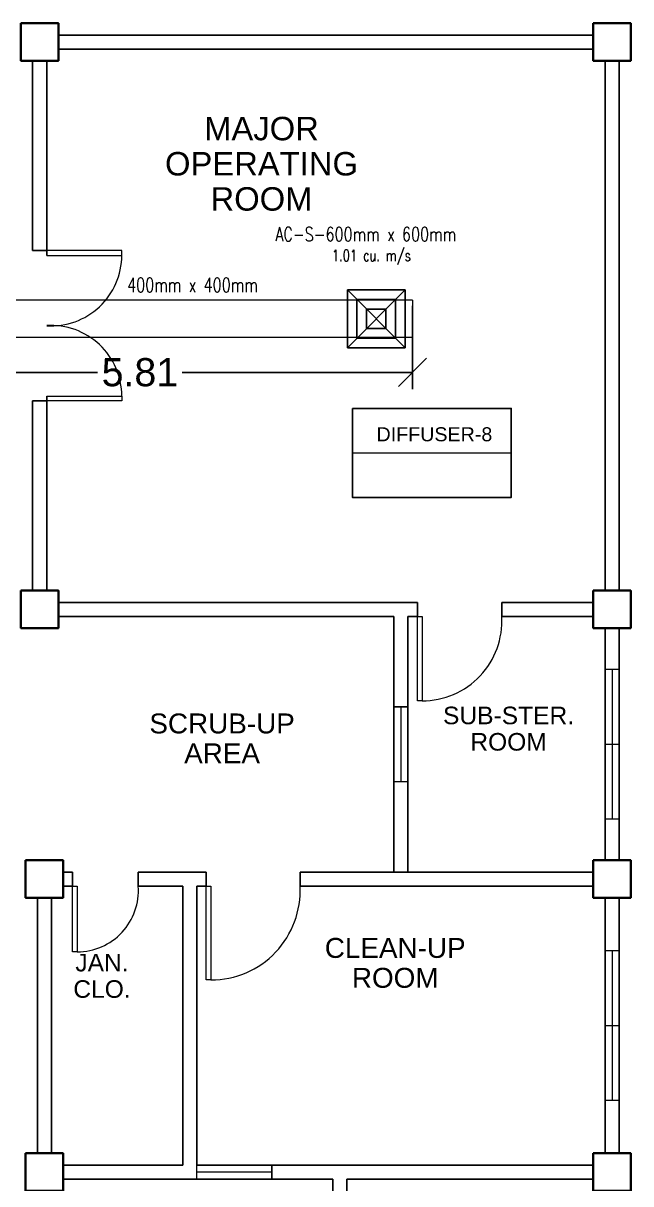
# Model space of a CAD drawing. Header units: millimetres. Extents: x -116 to 421, y 1 to 342.
# Drawn here: x -47.18 to -40.7, y 269.96 to 282.34 of the extents above; entities that cross this region are included whole.
import ezdxf

# ---------------------------------------------------------------- set-up
doc = ezdxf.new("R2010")
doc.units = ezdxf.units.MM
doc.header["$MEASUREMENT"] = 0
doc.layers.add('ahu line', color=7, linetype='Continuous', lineweight=20)
for name, color, linetype in [('diffuser', 7, 'Continuous'), ('ducting label', 7, 'Continuous'), ('label', 7, 'Continuous'), ('Legends', 7, 'Continuous')]:
    doc.layers.add(name, color=color, linetype=linetype)
doc.styles.add('Arch-Dim', font='simplex.shx', dxfattribs={"width": 0.75})
doc.styles.add('arial', font='arial.ttf')
doc.styles.get("Standard").update_dxf_attribs({"font": 'arial.ttf'})
doc.styles.add('SWISSLT175', font='swissl.ttf', dxfattribs={"height": 0.175})
doc.dimstyles.new('Copy of dimension', dxfattribs={"dimtxt": 0.3, "dimasz": 0.3, "dimexe": 0.18, "dimexo": 0.0625, "dimgap": 0.09, "dimtad": 0, "dimzin": 0, "dimdsep": 46, "dimtxsty": 'Standard', "dimblk": 'OBLIQUE', "dimcen": 0.09, "dimclrd": 256, "dimclre": 256, "dimclrt": 256, "dimadec": 0, "dimazin": 0, "dimtfac": 1, "dimtofl": 0, "dimtmove": 0, "dimatfit": 3, "dimldrblk": 'OBLIQUE', "dimfxl": 1, "dimtolj": 1, "dimtzin": 0, "dimarcsym": 0})

# ---------------------------------------------------------------- blocks, each defined once
blk = doc.blocks.new('AC-S-12')
at = {"layer": 'diffuser'}
for p, q in [((-0.15, 0.15), (0.15, -0.15)), ((0.15, 0.15), (-0.15, -0.15)), ((-0.15, 0.15), (-0.15, -0.15)), ((0.15, 0.15), (-0.15, 0.15)), ((0.15, -0.15), (0.15, 0.15)), ((-0.1, 0.1), (-0.1, -0.1)), ((0.1, 0.1), (-0.1, 0.1)), ((0.1, -0.1), (0.1, 0.1)), ((-0.05, 0.05), (-0.05, -0.05)), ((0.05, 0.05), (-0.05, 0.05)), ((0.05, -0.05), (0.05, 0.05)), ((-0.05, -0.05), (0.05, -0.05)), ((-0.1, -0.1), (0.1, -0.1)), ((-0.15, -0.15), (0.15, -0.15))]:
    blk.add_line(p, q, dxfattribs=at)
for points in [[(-0.3582, 0.3582, 0, 0.0447, 0), (-0.2951, 0.295, 0, 0, 0), (-0.15, 0.15, 0, 0, 0)], [(0.3582, 0.3582, 0, 0.0447, 0), (0.2951, 0.295, 0, 0, 0), (0.15, 0.15, 0, 0, 0)], [(-0.3582, -0.3582, 0, 0.0447, 0), (-0.2951, -0.295, 0, 0, 0), (-0.15, -0.15, 0, 0, 0)], [(0.3582, -0.3582, 0, 0.0447, 0), (0.2951, -0.295, 0, 0, 0), (0.15, -0.15, 0, 0, 0)]]:
    blk.add_lwpolyline(points, format="xyseb", dxfattribs=at)
blk = doc.blocks.new('fcu')
at = {"layer": 'diffuser', "color": 7, "xscale": 2.052644456280903, "yscale": 2.052644456280903, "zscale": 2.052644456280903}
blk.add_blockref('AC-S-12', (0, 0), dxfattribs=at)
blk = doc.blocks.new('_Oblique')
at = {"color": 0, "linetype": 'ByBlock', "lineweight": -2}
blk.add_line((-0.5, -0.5), (0.5, 0.5), dxfattribs=at)
blk = doc.blocks.new('*D33')
at = {"layer": 'Defpoints', "color": 0, "transparency": 16777216}
for p in [(-48.841, 279.385), (-43.029, 279.385), (-43.029, 278.614)]:
    blk.add_point(p, dxfattribs=at)
at = {"layer": 'diffuser', "lineweight": -2, "transparency": 16777216}
for p, q in [((-48.841, 279.323), (-48.841, 278.434)), ((-43.029, 279.323), (-43.029, 278.434)), ((-48.841, 278.614), (-46.386, 278.614)), ((-43.029, 278.614), (-45.484, 278.614))]:
    blk.add_line(p, q, dxfattribs=at)
at = {"layer": 'diffuser', "lineweight": -2, "transparency": 16777216, "xscale": 0.3, "yscale": 0.3, "zscale": 0.3, "rotation": 180}
blk.add_blockref('_Oblique', (-48.841, 278.614), dxfattribs=at)
at = {"layer": 'diffuser', "lineweight": -2, "transparency": 16777216, "xscale": 0.3, "yscale": 0.3, "zscale": 0.3}
blk.add_blockref('_Oblique', (-43.029, 278.614), dxfattribs=at)
at = {"layer": 'diffuser', "transparency": 16777216, "insert": (-45.935, 278.614), "char_height": 0.3, "attachment_point": 5}
blk.add_mtext('\\A1;5.81', dxfattribs=at)

msp = doc.modelspace()

# ---------------------------------------------------------------- linework, layer by layer
at = {"color": 8, "lineweight": 25}
for p, q in [((-41.103, 282.21), (-46.803, 282.21)), ((-41.103, 282.06), (-46.803, 282.06)), ((-47.078, 281.937), (-47.078, 279.912)), ((-46.928, 281.937), (-46.928, 279.862)), ((-40.978, 276.287), (-40.978, 281.937)), ((-40.828, 276.287), (-40.828, 281.937)), ((-46.928, 279.912), (-47.078, 279.912)), ((-46.928, 278.362), (-46.928, 276.287)), ((-47.078, 278.312), (-47.078, 276.287)), ((-46.928, 278.312), (-47.078, 278.312)), ((-46.803, 276.16), (-42.978, 276.16)), ((-46.628, 276.16), (-42.978, 276.16)), ((-42.978, 276.16), (-43.228, 276.16)), ((-42.978, 276.16), (-42.978, 276.01)), ((-42.078, 276.16), (-41.103, 276.16)), ((-42.078, 276.16), (-41.103, 276.16)), ((-42.078, 276.16), (-42.078, 276.01)), ((-46.803, 276.01), (-43.228, 276.01)), ((-46.628, 276.01), (-43.228, 276.01)), ((-43.228, 273.285), (-43.228, 276.01)), ((-43.228, 275.036), (-43.228, 276.01)), ((-43.078, 276.01), (-42.978, 276.01)), ((-43.078, 276.01), (-42.978, 276.01)), ((-43.078, 273.285), (-43.078, 276.01)), ((-43.078, 275.036), (-43.078, 276.01)), ((-42.078, 276.01), (-41.103, 276.01)), ((-42.078, 276.01), (-41.103, 276.01)), ((-40.978, 275.887), (-40.978, 273.412)), ((-40.828, 275.887), (-40.828, 273.412)), ((-40.978, 274.048), (-40.978, 273.412)), ((-40.828, 274.048), (-40.828, 273.412)), ((-46.753, 273.285), (-46.653, 273.285)), ((-46.753, 273.285), (-46.653, 273.285)), ((-45.953, 273.285), (-45.228, 273.285)), ((-45.953, 273.135), (-45.953, 273.285)), ((-45.878, 273.285), (-45.228, 273.285)), ((-45.228, 273.135), (-45.228, 273.285)), ((-45.228, 273.135), (-45.228, 273.285)), ((-44.228, 273.285), (-43.228, 273.285)), ((-44.228, 273.285), (-43.228, 273.285)), ((-44.228, 273.285), (-44.228, 273.135)), ((-43.228, 273.285), (-41.103, 273.285)), ((-43.078, 273.285), (-41.103, 273.285)), ((-46.753, 273.135), (-46.653, 273.135)), ((-46.753, 273.135), (-46.653, 273.135)), ((-45.953, 273.135), (-45.478, 273.135)), ((-45.878, 273.135), (-45.478, 273.135)), ((-45.328, 273.135), (-45.228, 273.135)), ((-45.328, 273.135), (-45.228, 273.135)), ((-44.228, 273.135), (-41.103, 273.135)), ((-44.228, 273.135), (-41.103, 273.135)), ((-41.103, 273.135), (-43.228, 273.135)), ((-40.978, 273.012), (-40.978, 270.287)), ((-40.828, 273.012), (-40.828, 270.287)), ((-40.978, 271.173), (-40.978, 270.287)), ((-40.828, 271.173), (-40.828, 270.287)), ((-45.478, 270.16), (-46.753, 270.16)), ((-45.328, 270.16), (-44.652, 270.16)), ((-41.103, 270.16), (-44.652, 270.16)), ((-45.528, 270.01), (-46.753, 270.01)), ((-44.652, 270.01), (-45.528, 270.01)), ((-43.878, 270.01), (-44.652, 270.01)), ((-43.878, 270.01), (-43.878, 268.185)), ((-41.103, 270.01), (-43.728, 270.01)), ((-43.728, 270.01), (-43.728, 268.185))]:
    msp.add_line(p, q, dxfattribs=at)
at = {"color": 8, "lineweight": 9}
for p, q in [((-40.978, 275.248), (-40.978, 275.887)), ((-40.828, 275.248), (-40.828, 275.887)), ((-40.978, 274.65), (-40.978, 275.45)), ((-40.978, 275.45), (-40.828, 275.45)), ((-40.903, 275.45), (-40.903, 273.85)), ((-40.828, 275.45), (-40.828, 273.85)), ((-40.978, 274.048), (-40.978, 275.248)), ((-40.828, 274.111), (-40.828, 275.311)), ((-40.828, 274.048), (-40.828, 275.248)), ((-43.228, 274.235), (-43.228, 275.111)), ((-43.078, 274.648), (-43.078, 275.148)), ((-43.078, 275.048), (-43.228, 275.048)), ((-43.153, 275.048), (-43.153, 274.248)), ((-43.078, 274.648), (-43.078, 274.148)), ((-40.978, 274.65), (-40.828, 274.65)), ((-43.078, 274.248), (-43.228, 274.248)), ((-40.828, 273.85), (-40.978, 273.85)), ((-40.978, 272.373), (-40.978, 273.012)), ((-40.828, 272.373), (-40.828, 273.012)), ((-40.978, 271.65), (-40.978, 272.45)), ((-40.978, 272.45), (-40.828, 272.45)), ((-40.903, 272.45), (-40.903, 270.85)), ((-40.828, 272.45), (-40.828, 270.85)), ((-40.978, 272.373), (-40.978, 271.173)), ((-40.828, 272.373), (-40.828, 271.173)), ((-40.828, 271.111), (-40.828, 272.311)), ((-40.978, 271.65), (-40.828, 271.65)), ((-40.828, 270.85), (-40.978, 270.85)), ((-45.328, 270.01), (-45.328, 270.16)), ((-44.528, 270.01), (-44.528, 270.16)), ((-44.528, 270.085), (-45.328, 270.085))]:
    msp.add_line(p, q, dxfattribs=at)
at = {"color": 8, "lineweight": 25, "ltscale": 0.3}
for p, q in [((-46.653, 273.285), (-46.653, 273.135)), ((-45.478, 273.135), (-45.478, 270.16)), ((-45.328, 273.135), (-45.328, 270.16)), ((-47.028, 273.012), (-47.028, 270.287)), ((-46.878, 273.012), (-46.878, 270.287))]:
    msp.add_line(p, q, dxfattribs=at)
at = {"color": 8, "lineweight": 35}
for points in [[(-47.203, 282.337), (-46.803, 282.337), (-46.803, 281.937), (-47.203, 281.937)], [(-41.103, 282.337), (-40.703, 282.337), (-40.703, 281.937), (-41.103, 281.937)], [(-47.203, 276.287), (-46.803, 276.287), (-46.803, 275.887), (-47.203, 275.887)], [(-41.103, 276.287), (-40.703, 276.287), (-40.703, 275.887), (-41.103, 275.887)], [(-47.153, 273.412), (-46.753, 273.412), (-46.753, 273.012), (-47.153, 273.012)], [(-41.103, 273.412), (-40.703, 273.412), (-40.703, 273.012), (-41.103, 273.012)], [(-47.153, 270.287), (-46.753, 270.287), (-46.753, 269.887), (-47.153, 269.887)], [(-41.103, 270.287), (-40.703, 270.287), (-40.703, 269.887), (-41.103, 269.887)]]:
    msp.add_lwpolyline(points, close=True, dxfattribs=at)
at = {"color": 8, "lineweight": 13, "ltscale": 0.03}
for points in [[(-46.928, 279.912), (-46.928, 279.862), (-46.128, 279.862), (-46.128, 279.912)], [(-46.928, 278.312), (-46.928, 278.362), (-46.128, 278.362), (-46.128, 278.312)], [(-42.978, 276.01), (-42.928, 276.01), (-42.928, 275.11), (-42.978, 275.11)], [(-46.653, 273.135), (-46.603, 273.135), (-46.603, 272.435), (-46.653, 272.435)]]:
    msp.add_lwpolyline(points, close=True, dxfattribs=at)
at = {"color": 8, "lineweight": 9}
for points in [[(-40.978, 275.45), (-40.828, 275.45), (-40.828, 273.85), (-40.978, 273.85)], [(-43.228, 275.048), (-43.078, 275.048), (-43.078, 274.248), (-43.228, 274.248)], [(-40.978, 272.45), (-40.828, 272.45), (-40.828, 270.85), (-40.978, 270.85)], [(-45.328, 270.16), (-44.528, 270.16), (-44.528, 270.01), (-45.328, 270.01)]]:
    msp.add_lwpolyline(points, close=True, dxfattribs=at)
at = {"color": 8, "lineweight": 13}
msp.add_lwpolyline([(-45.228, 273.135), (-45.178, 273.135), (-45.178, 272.135), (-45.228, 272.135)], close=True, dxfattribs=at)
at = {"color": 8, "lineweight": 13, "ltscale": 0.03}
for centre, radius, start, end in [((-46.88, 279.862), 0.752, 266.3048, 0), ((-46.88, 278.362), 0.752, 0, 93.6952), ((-42.928, 275.962), 0.851, 270, 3.2732), ((-46.603, 273.087), 0.652, 270, 4.2422)]:
    msp.add_arc(centre, radius, start, end, dxfattribs=at)
at = {"color": 8, "lineweight": 13}
msp.add_arc((-45.178, 273.086), 0.951, 270, 2.9376, dxfattribs=at)
at = {"color": 8, "lineweight": 9}
for p in [(-40.978, 274.711), (-40.978, 274.648), (-40.978, 271.711)]:
    msp.add_point(p, dxfattribs=at)
at = {"layer": 'ahu line', "linetype": 'Continuous'}
for p, q in [((-43.029, 279.385), (-48.841, 279.385)), ((-43.029, 279.385), (-43.029, 278.985)), ((-43.029, 278.985), (-48.741, 278.985))]:
    msp.add_line(p, q, dxfattribs=at)
at = {"layer": 'ahu line'}
msp.add_line((-43.67, 277.756), (-41.978, 277.756), dxfattribs=at)
at = {"layer": 'Legends'}
msp.add_lwpolyline([(-43.67, 278.23), (-41.978, 278.23), (-41.978, 277.281), (-43.67, 277.281)], close=True, dxfattribs=at)

# ---------------------------------------------------------------- block references
at = {"layer": 'Legends', "linetype": 'Continuous', "lineweight": 25}
msp.add_blockref('fcu', (-43.416, 279.185), dxfattribs=at)

# ---------------------------------------------------------------- texts
at = {"layer": 'ahu line', "insert": (-43.413, 278.029), "char_height": 0.15, "attachment_point": 1, "style": 'arial'}
msp.add_mtext_dynamic_manual_height_columns('DIFFUSER-8', width=1.02613, gutter_width=1, heights=[0], dxfattribs=at)
at = {"layer": 'ducting label', "color": 7, "linetype": 'Continuous', "lineweight": 25, "attachment_point": 1, "style": 'Arch-Dim'}
for s, width, insert, char_height in [('\\A1;AC-S-600mm x 600mm', 2.33492, (-44.492, 280.164), 0.15), ('\\A1;1.01 cu. m/s', 1.719, (-43.889, 279.921), 0.12), ('\\A1;400mm x 400mm', 1.62899, (-46.071, 279.621), 0.15)]:
    msp.add_mtext_dynamic_manual_height_columns(s, width=width, gutter_width=1.011, heights=[0], dxfattribs=dict(at, insert=insert, char_height=char_height))
at = {"layer": 'label', "color": 8, "lineweight": 9, "ltscale": 0.4, "attachment_point": 5, "line_spacing_factor": 0.9, "style": 'SWISSLT175'}
for s, insert, char_height in [('MAJOR\\POPERATING\\PROOM', (-44.639, 280.837), 0.25), ('SUB-STER.\\PROOM', (-42.006, 274.814), 0.1875), ('SCRUB-UP\\PAREA', (-45.059, 274.711), 0.2125), ('CLEAN-UP\\PROOM', (-43.214, 272.316), 0.2125), ('JAN.\\PCLO.', (-46.339, 272.178), 0.1875)]:
    msp.add_mtext(s, dxfattribs=dict(at, insert=insert, char_height=char_height))

# ---------------------------------------------------------------- dimensions: what is measured, and where the dimension line sits
at = {"layer": 'diffuser'}
dim = msp.add_linear_dim(base=(-43.029, 278.614), p1=(-48.841, 279.385), p2=(-43.029, 279.385), dimstyle='Copy of dimension', dxfattribs=at)
dim.commit()
dim.dimension.update_dxf_attribs({"geometry": '*D33', "text_midpoint": (-45.935, 278.614)})

doc.saveas('drawing.dxf')
